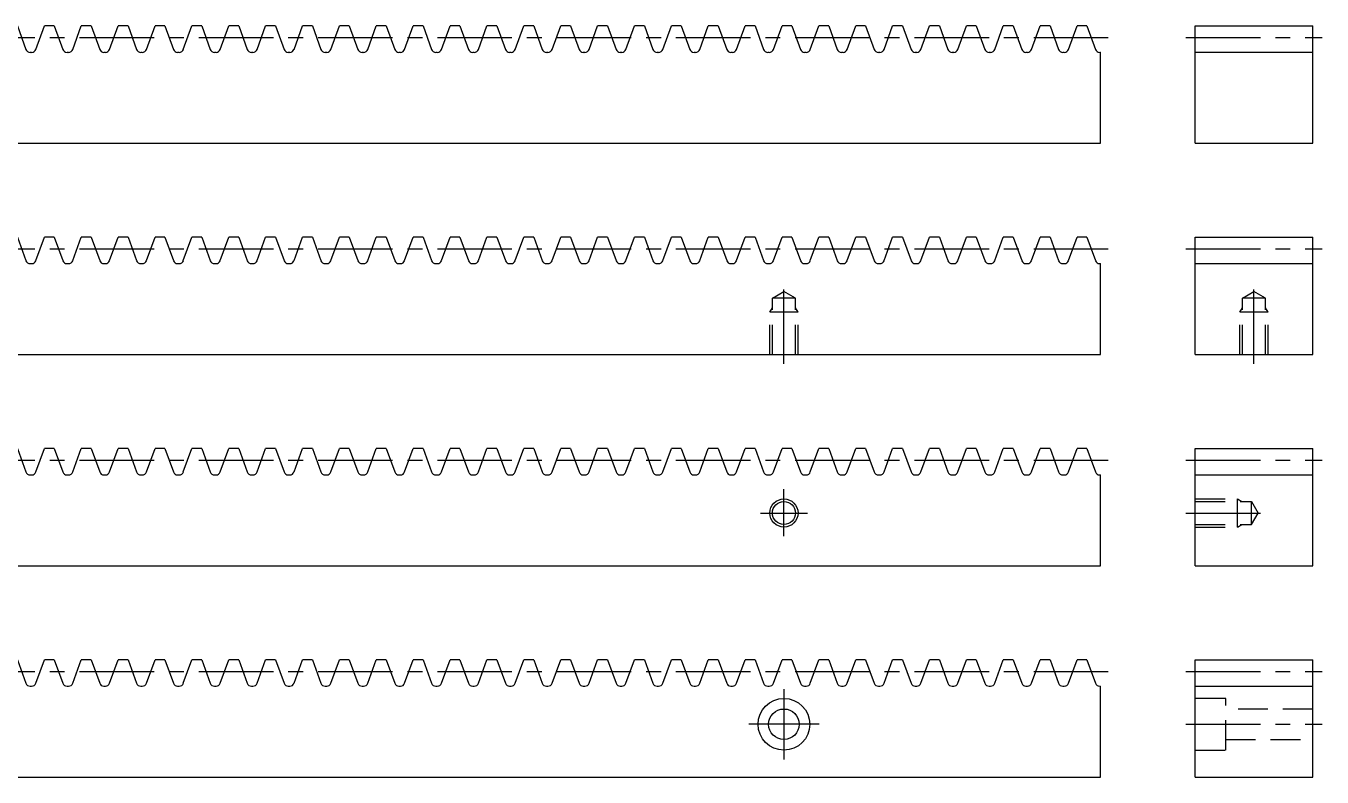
# Model space of a CAD drawing. Extents: x 0 to 552, y -23 to 170.
# Drawn here: x 276 to 552, y 10 to 170 of the extents above; entities that cross this region are included whole.
import ezdxf

# ---------------------------------------------------------------- set-up
doc = ezdxf.new("R2010")
doc.units = 0
doc.header["$LTSCALE"] = 0.5
doc.linetypes.add('CENTER', pattern=[50.8, 31.75, -6.35, 6.35, -6.35])
doc.linetypes.add('DASHED', pattern=[19.05, 12.7, -6.35])
for name, color, linetype in [('MSM_CENTER', 1, 'CENTER'), ('MSM_CONTINUOUS', 7, 'CONTINUOUS'), ('MSM_DASHED', 4, 'DASHED'), ('MSM_NARROW', 5, 'CONTINUOUS')]:
    doc.layers.add(name, color=color, linetype=linetype)

msp = doc.modelspace()

# ---------------------------------------------------------------- linework, layer by layer
at = {"layer": 'MSM_CENTER'}
for p, q in [((8, 167.5), (506.8, 167.5)), ((523, 167.5), (552, 167.5)), ((8, 122.5), (506.8, 122.5)), ((523, 122.5), (552, 122.5)), ((437.4, 98), (437.4, 115.42)), ((537.5, 98), (537.5, 115.42)), ((8, 77.5), (506.8, 77.5)), ((523, 77.5), (552, 77.5)), ((437.4, 61.31), (437.4, 71.31)), ((432.4, 66.25), (442.4, 66.25)), ((523, 66.25), (540.42, 66.25)), ((8, 32.5), (506.8, 32.5)), ((523, 32.5), (552, 32.5)), ((437.4, 28.75), (437.4, 13.75)), ((444.9, 21.25), (429.9, 21.25)), ((523, 21.25), (552, 21.25))]:
    msp.add_line(p, q, dxfattribs=at)
at = {"layer": 'MSM_CONTINUOUS'}
for p, q in [((274.16, 170), (275.98, 165)), ((278.09, 165), (279.91, 170)), ((282.02, 170), (279.91, 170)), ((282.02, 170), (283.84, 165)), ((285.94, 165), (287.76, 170)), ((289.87, 170), (287.76, 170)), ((289.87, 170), (291.69, 165)), ((293.8, 165), (295.62, 170)), ((297.72, 170), (295.62, 170)), ((297.72, 170), (299.54, 165)), ((301.65, 165), (303.47, 170)), ((305.58, 170), (303.47, 170)), ((305.58, 170), (307.4, 165)), ((309.5, 165), (311.32, 170)), ((313.43, 170), (311.32, 170)), ((313.43, 170), (315.25, 165)), ((317.36, 165), (319.18, 170)), ((321.29, 170), (319.18, 170)), ((321.29, 170), (323.11, 165)), ((325.21, 165), (327.03, 170)), ((329.14, 170), (327.03, 170)), ((329.14, 170), (330.96, 165)), ((333.07, 165), (334.89, 170)), ((336.99, 170), (334.89, 170)), ((336.99, 170), (338.81, 165)), ((340.92, 165), (342.74, 170)), ((344.85, 170), (342.74, 170)), ((344.85, 170), (346.67, 165)), ((348.77, 165), (350.59, 170)), ((352.7, 170), (350.59, 170)), ((352.7, 170), (354.52, 165)), ((356.63, 165), (358.45, 170)), ((360.56, 170), (358.45, 170)), ((360.56, 170), (362.38, 165)), ((364.48, 165), (366.3, 170)), ((368.41, 170), (366.3, 170)), ((368.41, 170), (370.23, 165)), ((372.34, 165), (374.16, 170)), ((376.26, 170), (374.16, 170)), ((376.26, 170), (378.08, 165)), ((380.19, 165), (382.01, 170)), ((384.12, 170), (382.01, 170)), ((384.12, 170), (385.94, 165)), ((388.04, 165), (389.86, 170)), ((391.97, 170), (389.86, 170)), ((391.97, 170), (393.79, 165)), ((395.9, 165), (397.72, 170)), ((399.83, 170), (397.72, 170)), ((399.83, 170), (401.65, 165)), ((403.75, 165), (405.57, 170)), ((407.68, 170), (405.57, 170)), ((407.68, 170), (409.5, 165)), ((411.61, 165), (413.43, 170)), ((415.53, 170), (413.43, 170)), ((415.53, 170), (417.35, 165)), ((419.46, 165), (421.28, 170)), ((423.39, 170), (421.28, 170)), ((423.39, 170), (425.21, 165)), ((427.31, 165), (429.13, 170)), ((431.24, 170), (429.13, 170)), ((431.24, 170), (433.06, 165)), ((435.17, 165), (436.99, 170)), ((439.1, 170), (436.99, 170)), ((439.1, 170), (440.92, 165)), ((443.02, 165), (444.84, 170)), ((446.95, 170), (444.84, 170)), ((446.95, 170), (448.77, 165)), ((450.88, 165), (452.7, 170)), ((454.8, 170), (452.7, 170)), ((454.8, 170), (456.62, 165)), ((458.73, 165), (460.55, 170)), ((462.66, 170), (460.55, 170)), ((462.66, 170), (464.48, 165)), ((466.58, 165), (468.4, 170)), ((470.51, 170), (468.4, 170)), ((470.51, 170), (472.33, 165)), ((474.44, 165), (476.26, 170)), ((478.37, 170), (476.26, 170)), ((478.37, 170), (480.19, 165)), ((482.29, 165), (484.11, 170)), ((486.22, 170), (484.11, 170)), ((486.22, 170), (488.04, 165)), ((490.15, 165), (491.97, 170)), ((494.07, 170), (491.97, 170)), ((494.07, 170), (495.89, 165)), ((498, 165), (499.82, 170)), ((501.93, 170), (499.82, 170)), ((501.93, 170), (503.75, 165)), ((525, 170), (550, 170)), ((525, 145), (525, 170)), ((550, 145), (550, 170)), ((276.87, 164.38), (277.2, 164.38)), ((284.73, 164.38), (285.05, 164.38)), ((292.58, 164.38), (292.9, 164.38)), ((300.44, 164.38), (300.76, 164.38)), ((308.29, 164.38), (308.61, 164.38)), ((316.14, 164.38), (316.47, 164.38)), ((324, 164.38), (324.32, 164.38)), ((331.85, 164.38), (332.17, 164.38)), ((339.71, 164.38), (340.03, 164.38)), ((347.56, 164.38), (347.88, 164.38)), ((355.41, 164.38), (355.74, 164.38)), ((363.27, 164.38), (363.59, 164.38)), ((371.12, 164.38), (371.44, 164.38)), ((378.98, 164.38), (379.3, 164.38)), ((386.83, 164.38), (387.15, 164.38)), ((394.68, 164.38), (395.01, 164.38)), ((402.54, 164.38), (402.86, 164.38)), ((410.39, 164.38), (410.71, 164.38)), ((418.25, 164.38), (418.57, 164.38)), ((426.1, 164.38), (426.42, 164.38)), ((433.95, 164.38), (434.28, 164.38)), ((441.81, 164.38), (442.13, 164.38)), ((449.66, 164.38), (449.98, 164.38)), ((457.52, 164.38), (457.84, 164.38)), ((465.37, 164.38), (465.69, 164.38)), ((473.22, 164.38), (473.55, 164.38)), ((481.08, 164.38), (481.4, 164.38)), ((488.93, 164.38), (489.25, 164.38)), ((496.79, 164.38), (497.11, 164.38)), ((504.64, 164.38), (504.8, 164.38)), ((504.8, 145), (504.8, 164.38)), ((525, 164.38), (550, 164.38)), ((10, 145), (504.8, 145)), ((525, 145), (550, 145)), ((274.16, 125), (275.98, 120)), ((278.09, 120), (279.91, 125)), ((282.02, 125), (279.91, 125)), ((282.02, 125), (283.84, 120)), ((285.94, 120), (287.76, 125)), ((289.87, 125), (287.76, 125)), ((289.87, 125), (291.69, 120)), ((293.8, 120), (295.62, 125)), ((297.72, 125), (295.62, 125)), ((297.72, 125), (299.54, 120)), ((301.65, 120), (303.47, 125)), ((305.58, 125), (303.47, 125)), ((305.58, 125), (307.4, 120)), ((309.5, 120), (311.32, 125)), ((313.43, 125), (311.32, 125)), ((313.43, 125), (315.25, 120)), ((317.36, 120), (319.18, 125)), ((321.29, 125), (319.18, 125)), ((321.29, 125), (323.11, 120)), ((325.21, 120), (327.03, 125)), ((329.14, 125), (327.03, 125)), ((329.14, 125), (330.96, 120)), ((333.07, 120), (334.89, 125)), ((336.99, 125), (334.89, 125)), ((336.99, 125), (338.81, 120)), ((340.92, 120), (342.74, 125)), ((344.85, 125), (342.74, 125)), ((344.85, 125), (346.67, 120)), ((348.77, 120), (350.59, 125)), ((352.7, 125), (350.59, 125)), ((352.7, 125), (354.52, 120)), ((356.63, 120), (358.45, 125)), ((360.56, 125), (358.45, 125)), ((360.56, 125), (362.38, 120)), ((364.48, 120), (366.3, 125)), ((368.41, 125), (366.3, 125)), ((368.41, 125), (370.23, 120)), ((372.34, 120), (374.16, 125)), ((376.26, 125), (374.16, 125)), ((376.26, 125), (378.08, 120)), ((380.19, 120), (382.01, 125)), ((384.12, 125), (382.01, 125)), ((384.12, 125), (385.94, 120)), ((388.04, 120), (389.86, 125)), ((391.97, 125), (389.86, 125)), ((391.97, 125), (393.79, 120)), ((395.9, 120), (397.72, 125)), ((399.83, 125), (397.72, 125)), ((399.83, 125), (401.65, 120)), ((403.75, 120), (405.57, 125)), ((407.68, 125), (405.57, 125)), ((407.68, 125), (409.5, 120)), ((411.61, 120), (413.43, 125)), ((415.53, 125), (413.43, 125)), ((415.53, 125), (417.35, 120)), ((419.46, 120), (421.28, 125)), ((423.39, 125), (421.28, 125)), ((423.39, 125), (425.21, 120)), ((427.31, 120), (429.13, 125)), ((431.24, 125), (429.13, 125)), ((431.24, 125), (433.06, 120)), ((435.17, 120), (436.99, 125)), ((439.1, 125), (436.99, 125)), ((439.1, 125), (440.92, 120)), ((443.02, 120), (444.84, 125)), ((446.95, 125), (444.84, 125)), ((446.95, 125), (448.77, 120)), ((450.88, 120), (452.7, 125)), ((454.8, 125), (452.7, 125)), ((454.8, 125), (456.62, 120)), ((458.73, 120), (460.55, 125)), ((462.66, 125), (460.55, 125)), ((462.66, 125), (464.48, 120)), ((466.58, 120), (468.4, 125)), ((470.51, 125), (468.4, 125)), ((470.51, 125), (472.33, 120)), ((474.44, 120), (476.26, 125)), ((478.37, 125), (476.26, 125)), ((478.37, 125), (480.19, 120)), ((482.29, 120), (484.11, 125)), ((486.22, 125), (484.11, 125)), ((486.22, 125), (488.04, 120)), ((490.15, 120), (491.97, 125)), ((494.07, 125), (491.97, 125)), ((494.07, 125), (495.89, 120)), ((498, 120), (499.82, 125)), ((501.93, 125), (499.82, 125)), ((501.93, 125), (503.75, 120)), ((525, 125), (550, 125)), ((525, 100), (525, 125)), ((550, 100), (550, 125)), ((276.87, 119.38), (277.2, 119.38)), ((284.73, 119.38), (285.05, 119.38)), ((292.58, 119.38), (292.9, 119.38)), ((300.44, 119.38), (300.76, 119.38)), ((308.29, 119.38), (308.61, 119.38)), ((316.14, 119.38), (316.47, 119.38)), ((324, 119.38), (324.32, 119.38)), ((331.85, 119.38), (332.17, 119.38)), ((339.71, 119.38), (340.03, 119.38)), ((347.56, 119.38), (347.88, 119.38)), ((355.41, 119.38), (355.74, 119.38)), ((363.27, 119.38), (363.59, 119.38)), ((371.12, 119.38), (371.44, 119.38)), ((378.98, 119.38), (379.3, 119.38)), ((386.83, 119.38), (387.15, 119.38)), ((394.68, 119.38), (395.01, 119.38)), ((402.54, 119.38), (402.86, 119.38)), ((410.39, 119.38), (410.71, 119.38)), ((418.25, 119.38), (418.57, 119.38)), ((426.1, 119.38), (426.42, 119.38)), ((433.95, 119.38), (434.28, 119.38)), ((441.81, 119.38), (442.13, 119.38)), ((449.66, 119.38), (449.98, 119.38)), ((457.52, 119.38), (457.84, 119.38)), ((465.37, 119.38), (465.69, 119.38)), ((473.22, 119.38), (473.55, 119.38)), ((481.08, 119.38), (481.4, 119.38)), ((488.93, 119.38), (489.25, 119.38)), ((496.79, 119.38), (497.11, 119.38)), ((504.64, 119.38), (504.8, 119.38)), ((504.8, 100), (504.8, 119.38)), ((525, 119.38), (550, 119.38)), ((10, 100), (504.8, 100)), ((525, 100), (550, 100)), ((274.16, 80), (275.98, 75)), ((278.09, 75), (279.91, 80)), ((282.02, 80), (279.91, 80)), ((282.02, 80), (283.84, 75)), ((285.94, 75), (287.76, 80)), ((289.87, 80), (287.76, 80)), ((289.87, 80), (291.69, 75)), ((293.8, 75), (295.62, 80)), ((297.72, 80), (295.62, 80)), ((297.72, 80), (299.54, 75)), ((301.65, 75), (303.47, 80)), ((305.58, 80), (303.47, 80)), ((305.58, 80), (307.4, 75)), ((309.5, 75), (311.32, 80)), ((313.43, 80), (311.32, 80)), ((313.43, 80), (315.25, 75)), ((317.36, 75), (319.18, 80)), ((321.29, 80), (319.18, 80)), ((321.29, 80), (323.11, 75)), ((325.21, 75), (327.03, 80)), ((329.14, 80), (327.03, 80)), ((329.14, 80), (330.96, 75)), ((333.07, 75), (334.89, 80)), ((336.99, 80), (334.89, 80)), ((336.99, 80), (338.81, 75)), ((340.92, 75), (342.74, 80)), ((344.85, 80), (342.74, 80)), ((344.85, 80), (346.67, 75)), ((348.77, 75), (350.59, 80)), ((352.7, 80), (350.59, 80)), ((352.7, 80), (354.52, 75)), ((356.63, 75), (358.45, 80)), ((360.56, 80), (358.45, 80)), ((360.56, 80), (362.38, 75)), ((364.48, 75), (366.3, 80)), ((368.41, 80), (366.3, 80)), ((368.41, 80), (370.23, 75)), ((372.34, 75), (374.16, 80)), ((376.26, 80), (374.16, 80)), ((376.26, 80), (378.08, 75)), ((380.19, 75), (382.01, 80)), ((384.12, 80), (382.01, 80)), ((384.12, 80), (385.94, 75)), ((388.04, 75), (389.86, 80)), ((391.97, 80), (389.86, 80)), ((391.97, 80), (393.79, 75)), ((395.9, 75), (397.72, 80)), ((399.83, 80), (397.72, 80)), ((399.83, 80), (401.65, 75)), ((403.75, 75), (405.57, 80)), ((407.68, 80), (405.57, 80)), ((407.68, 80), (409.5, 75)), ((411.61, 75), (413.43, 80)), ((415.53, 80), (413.43, 80)), ((415.53, 80), (417.35, 75)), ((419.46, 75), (421.28, 80)), ((423.39, 80), (421.28, 80)), ((423.39, 80), (425.21, 75)), ((427.31, 75), (429.13, 80)), ((431.24, 80), (429.13, 80)), ((431.24, 80), (433.06, 75)), ((435.17, 75), (436.99, 80)), ((439.1, 80), (436.99, 80)), ((439.1, 80), (440.92, 75)), ((443.02, 75), (444.84, 80)), ((446.95, 80), (444.84, 80)), ((446.95, 80), (448.77, 75)), ((450.88, 75), (452.7, 80)), ((454.8, 80), (452.7, 80)), ((454.8, 80), (456.62, 75)), ((458.73, 75), (460.55, 80)), ((462.66, 80), (460.55, 80)), ((462.66, 80), (464.48, 75)), ((466.58, 75), (468.4, 80)), ((470.51, 80), (468.4, 80)), ((470.51, 80), (472.33, 75)), ((474.44, 75), (476.26, 80)), ((478.37, 80), (476.26, 80)), ((478.37, 80), (480.19, 75)), ((482.29, 75), (484.11, 80)), ((486.22, 80), (484.11, 80)), ((486.22, 80), (488.04, 75)), ((490.15, 75), (491.97, 80)), ((494.07, 80), (491.97, 80)), ((494.07, 80), (495.89, 75)), ((498, 75), (499.82, 80)), ((501.93, 80), (499.82, 80)), ((501.93, 80), (503.75, 75)), ((525, 80), (550, 80)), ((525, 55), (525, 80)), ((550, 55), (550, 80)), ((276.87, 74.38), (277.2, 74.38)), ((284.73, 74.38), (285.05, 74.38)), ((292.58, 74.38), (292.9, 74.38)), ((300.44, 74.38), (300.76, 74.38)), ((308.29, 74.38), (308.61, 74.38)), ((316.14, 74.38), (316.47, 74.38)), ((324, 74.38), (324.32, 74.38)), ((331.85, 74.38), (332.17, 74.38)), ((339.71, 74.38), (340.03, 74.38)), ((347.56, 74.38), (347.88, 74.38)), ((355.41, 74.38), (355.74, 74.38)), ((363.27, 74.38), (363.59, 74.38)), ((371.12, 74.38), (371.44, 74.38)), ((378.98, 74.38), (379.3, 74.38)), ((386.83, 74.38), (387.15, 74.38)), ((394.68, 74.38), (395.01, 74.38)), ((402.54, 74.38), (402.86, 74.38)), ((410.39, 74.38), (410.71, 74.38)), ((418.25, 74.38), (418.57, 74.38)), ((426.1, 74.38), (426.42, 74.38)), ((433.95, 74.38), (434.28, 74.38)), ((441.81, 74.38), (442.13, 74.38)), ((449.66, 74.38), (449.98, 74.38)), ((457.52, 74.38), (457.84, 74.38)), ((465.37, 74.38), (465.69, 74.38)), ((473.22, 74.38), (473.55, 74.38)), ((481.08, 74.38), (481.4, 74.38)), ((488.93, 74.38), (489.25, 74.38)), ((496.79, 74.38), (497.11, 74.38)), ((504.64, 74.38), (504.8, 74.38)), ((504.8, 55), (504.8, 74.38)), ((525, 74.38), (550, 74.38)), ((10, 55), (504.8, 55)), ((525, 55), (550, 55)), ((274.16, 35), (275.98, 30)), ((278.09, 30), (279.91, 35)), ((282.02, 35), (279.91, 35)), ((282.02, 35), (283.84, 30)), ((285.94, 30), (287.76, 35)), ((289.87, 35), (287.76, 35)), ((289.87, 35), (291.69, 30)), ((293.8, 30), (295.62, 35)), ((297.72, 35), (295.62, 35)), ((297.72, 35), (299.54, 30)), ((301.65, 30), (303.47, 35)), ((305.58, 35), (303.47, 35)), ((305.58, 35), (307.4, 30)), ((309.5, 30), (311.32, 35)), ((313.43, 35), (311.32, 35)), ((313.43, 35), (315.25, 30)), ((317.36, 30), (319.18, 35)), ((321.29, 35), (319.18, 35)), ((321.29, 35), (323.11, 30)), ((325.21, 30), (327.03, 35)), ((329.14, 35), (327.03, 35)), ((329.14, 35), (330.96, 30)), ((333.07, 30), (334.89, 35)), ((336.99, 35), (334.89, 35)), ((336.99, 35), (338.81, 30)), ((340.92, 30), (342.74, 35)), ((344.85, 35), (342.74, 35)), ((344.85, 35), (346.67, 30)), ((348.77, 30), (350.59, 35)), ((352.7, 35), (350.59, 35)), ((352.7, 35), (354.52, 30)), ((356.63, 30), (358.45, 35)), ((360.56, 35), (358.45, 35)), ((360.56, 35), (362.38, 30)), ((364.48, 30), (366.3, 35)), ((368.41, 35), (366.3, 35)), ((368.41, 35), (370.23, 30)), ((372.34, 30), (374.16, 35)), ((376.26, 35), (374.16, 35)), ((376.26, 35), (378.08, 30)), ((380.19, 30), (382.01, 35)), ((384.12, 35), (382.01, 35)), ((384.12, 35), (385.94, 30)), ((388.04, 30), (389.86, 35)), ((391.97, 35), (389.86, 35)), ((391.97, 35), (393.79, 30)), ((395.9, 30), (397.72, 35)), ((399.83, 35), (397.72, 35)), ((399.83, 35), (401.65, 30)), ((403.75, 30), (405.57, 35)), ((407.68, 35), (405.57, 35)), ((407.68, 35), (409.5, 30)), ((411.61, 30), (413.43, 35)), ((415.53, 35), (413.43, 35)), ((415.53, 35), (417.35, 30)), ((419.46, 30), (421.28, 35)), ((423.39, 35), (421.28, 35)), ((423.39, 35), (425.21, 30)), ((427.31, 30), (429.13, 35)), ((431.24, 35), (429.13, 35)), ((431.24, 35), (433.06, 30)), ((435.17, 30), (436.99, 35)), ((439.1, 35), (436.99, 35)), ((439.1, 35), (440.92, 30)), ((443.02, 30), (444.84, 35)), ((446.95, 35), (444.84, 35)), ((446.95, 35), (448.77, 30)), ((450.88, 30), (452.7, 35)), ((454.8, 35), (452.7, 35)), ((454.8, 35), (456.62, 30)), ((458.73, 30), (460.55, 35)), ((462.66, 35), (460.55, 35)), ((462.66, 35), (464.48, 30)), ((466.58, 30), (468.4, 35)), ((470.51, 35), (468.4, 35)), ((470.51, 35), (472.33, 30)), ((474.44, 30), (476.26, 35)), ((478.37, 35), (476.26, 35)), ((478.37, 35), (480.19, 30)), ((482.29, 30), (484.11, 35)), ((486.22, 35), (484.11, 35)), ((486.22, 35), (488.04, 30)), ((490.15, 30), (491.97, 35)), ((494.07, 35), (491.97, 35)), ((494.07, 35), (495.89, 30)), ((498, 30), (499.82, 35)), ((501.93, 35), (499.82, 35)), ((501.93, 35), (503.75, 30)), ((525, 35), (550, 35)), ((525, 10), (525, 35)), ((550, 10), (550, 35)), ((276.87, 29.38), (277.2, 29.38)), ((284.73, 29.38), (285.05, 29.38)), ((292.58, 29.38), (292.9, 29.38)), ((300.44, 29.38), (300.76, 29.38)), ((308.29, 29.38), (308.61, 29.38)), ((316.14, 29.38), (316.47, 29.38)), ((324, 29.38), (324.32, 29.38)), ((331.85, 29.38), (332.17, 29.38)), ((339.71, 29.38), (340.03, 29.38)), ((347.56, 29.38), (347.88, 29.38)), ((355.41, 29.38), (355.74, 29.38)), ((363.27, 29.38), (363.59, 29.38)), ((371.12, 29.38), (371.44, 29.38)), ((378.98, 29.38), (379.3, 29.38)), ((386.83, 29.38), (387.15, 29.38)), ((394.68, 29.38), (395.01, 29.38)), ((402.54, 29.38), (402.86, 29.38)), ((410.39, 29.38), (410.71, 29.38)), ((418.25, 29.38), (418.57, 29.38)), ((426.1, 29.38), (426.42, 29.38)), ((433.95, 29.38), (434.28, 29.38)), ((441.81, 29.38), (442.13, 29.38)), ((449.66, 29.38), (449.98, 29.38)), ((457.52, 29.38), (457.84, 29.38)), ((465.37, 29.38), (465.69, 29.38)), ((473.22, 29.38), (473.55, 29.38)), ((481.08, 29.38), (481.4, 29.38)), ((488.93, 29.38), (489.25, 29.38)), ((496.79, 29.38), (497.11, 29.38)), ((504.64, 29.38), (504.8, 29.38)), ((504.8, 10), (504.8, 29.38)), ((525, 29.38), (550, 29.38)), ((10, 10), (504.8, 10)), ((525, 10), (550, 10))]:
    msp.add_line(p, q, dxfattribs=at)
for centre, radius in [((437.4, 66.25), 2.46), ((437.4, 21.25), 5.5), ((437.4, 21.25), 3.25)]:
    msp.add_circle(centre, radius, dxfattribs=at)
for centre, start, end in [((276.87, 165.32), 200, 270), ((277.2, 165.32), 270, 340), ((284.73, 165.32), 200, 270), ((285.05, 165.32), 270, 340), ((292.58, 165.32), 200, 270), ((292.9, 165.32), 270, 340), ((300.44, 165.32), 200, 270), ((300.76, 165.32), 270, 340), ((308.29, 165.32), 200, 270), ((308.61, 165.32), 270, 340), ((316.14, 165.32), 200, 270), ((316.47, 165.32), 270, 340), ((324, 165.32), 200, 270), ((324.32, 165.32), 270, 340), ((331.85, 165.32), 200, 270), ((332.17, 165.32), 270, 340), ((339.71, 165.32), 200, 270), ((340.03, 165.32), 270, 340), ((347.56, 165.32), 200, 270), ((347.88, 165.32), 270, 340), ((355.41, 165.32), 200, 270), ((355.74, 165.32), 270, 340), ((363.27, 165.32), 200, 270), ((363.59, 165.32), 270, 340), ((371.12, 165.32), 200, 270), ((371.44, 165.32), 270, 340), ((378.98, 165.32), 200, 270), ((379.3, 165.32), 270, 340), ((386.83, 165.32), 200, 270), ((387.15, 165.32), 270, 340), ((394.68, 165.32), 200, 270), ((395.01, 165.32), 270, 340), ((402.54, 165.32), 200, 270), ((402.86, 165.32), 270, 340), ((410.39, 165.32), 200, 270), ((410.71, 165.32), 270, 340), ((418.25, 165.32), 200, 270), ((418.57, 165.32), 270, 340), ((426.1, 165.32), 200, 270), ((426.42, 165.32), 270, 340), ((433.95, 165.32), 200, 270), ((434.28, 165.32), 270, 340), ((441.81, 165.32), 200, 270), ((442.13, 165.32), 270, 340), ((449.66, 165.32), 200, 270), ((449.98, 165.32), 270, 340), ((457.52, 165.32), 200, 270), ((457.84, 165.32), 270, 340), ((465.37, 165.32), 200, 270), ((465.69, 165.32), 270, 340), ((473.22, 165.32), 200, 270), ((473.55, 165.32), 270, 340), ((481.08, 165.32), 200, 270), ((481.4, 165.32), 270, 340), ((488.93, 165.32), 200, 270), ((489.25, 165.32), 270, 340), ((496.79, 165.32), 200, 270), ((497.11, 165.32), 270, 340), ((504.64, 165.32), 200, 270), ((276.87, 120.32), 200, 270), ((277.2, 120.32), 270, 340), ((284.73, 120.32), 200, 270), ((285.05, 120.32), 270, 340), ((292.58, 120.32), 200, 270), ((292.9, 120.32), 270, 340), ((300.44, 120.32), 200, 270), ((300.76, 120.32), 270, 340), ((308.29, 120.32), 200, 270), ((308.61, 120.32), 270, 340), ((316.14, 120.32), 200, 270), ((316.47, 120.32), 270, 340), ((324, 120.32), 200, 270), ((324.32, 120.32), 270, 340), ((331.85, 120.32), 200, 270), ((332.17, 120.32), 270, 340), ((339.71, 120.32), 200, 270), ((340.03, 120.32), 270, 340), ((347.56, 120.32), 200, 270), ((347.88, 120.32), 270, 340), ((355.41, 120.32), 200, 270), ((355.74, 120.32), 270, 340), ((363.27, 120.32), 200, 270), ((363.59, 120.32), 270, 340), ((371.12, 120.32), 200, 270), ((371.44, 120.32), 270, 340), ((378.98, 120.32), 200, 270), ((379.3, 120.32), 270, 340), ((386.83, 120.32), 200, 270), ((387.15, 120.32), 270, 340), ((394.68, 120.32), 200, 270), ((395.01, 120.32), 270, 340), ((402.54, 120.32), 200, 270), ((402.86, 120.32), 270, 340), ((410.39, 120.32), 200, 270), ((410.71, 120.32), 270, 340), ((418.25, 120.32), 200, 270), ((418.57, 120.32), 270, 340), ((426.1, 120.32), 200, 270), ((426.42, 120.32), 270, 340), ((433.95, 120.32), 200, 270), ((434.28, 120.32), 270, 340), ((441.81, 120.32), 200, 270), ((442.13, 120.32), 270, 340), ((449.66, 120.32), 200, 270), ((449.98, 120.32), 270, 340), ((457.52, 120.32), 200, 270), ((457.84, 120.32), 270, 340), ((465.37, 120.32), 200, 270), ((465.69, 120.32), 270, 340), ((473.22, 120.32), 200, 270), ((473.55, 120.32), 270, 340), ((481.08, 120.32), 200, 270), ((481.4, 120.32), 270, 340), ((488.93, 120.32), 200, 270), ((489.25, 120.32), 270, 340), ((496.79, 120.32), 200, 270), ((497.11, 120.32), 270, 340), ((504.64, 120.32), 200, 270), ((276.87, 75.32), 200, 270), ((277.2, 75.32), 270, 340), ((284.73, 75.32), 200, 270), ((285.05, 75.32), 270, 340), ((292.58, 75.32), 200, 270), ((292.9, 75.32), 270, 340), ((300.44, 75.32), 200, 270), ((300.76, 75.32), 270, 340), ((308.29, 75.32), 200, 270), ((308.61, 75.32), 270, 340), ((316.14, 75.32), 200, 270), ((316.47, 75.32), 270, 340), ((324, 75.32), 200, 270), ((324.32, 75.32), 270, 340), ((331.85, 75.32), 200, 270), ((332.17, 75.32), 270, 340), ((339.71, 75.32), 200, 270), ((340.03, 75.32), 270, 340), ((347.56, 75.32), 200, 270), ((347.88, 75.32), 270, 340), ((355.41, 75.32), 200, 270), ((355.74, 75.32), 270, 340), ((363.27, 75.32), 200, 270), ((363.59, 75.32), 270, 340), ((371.12, 75.32), 200, 270), ((371.44, 75.32), 270, 340), ((378.98, 75.32), 200, 270), ((379.3, 75.32), 270, 340), ((386.83, 75.32), 200, 270), ((387.15, 75.32), 270, 340), ((394.68, 75.32), 200, 270), ((395.01, 75.32), 270, 340), ((402.54, 75.32), 200, 270), ((402.86, 75.32), 270, 340), ((410.39, 75.32), 200, 270), ((410.71, 75.32), 270, 340), ((418.25, 75.32), 200, 270), ((418.57, 75.32), 270, 340), ((426.1, 75.32), 200, 270), ((426.42, 75.32), 270, 340), ((433.95, 75.32), 200, 270), ((434.28, 75.32), 270, 340), ((441.81, 75.32), 200, 270), ((442.13, 75.32), 270, 340), ((449.66, 75.32), 200, 270), ((449.98, 75.32), 270, 340), ((457.52, 75.32), 200, 270), ((457.84, 75.32), 270, 340), ((465.37, 75.32), 200, 270), ((465.69, 75.32), 270, 340), ((473.22, 75.32), 200, 270), ((473.55, 75.32), 270, 340), ((481.08, 75.32), 200, 270), ((481.4, 75.32), 270, 340), ((488.93, 75.32), 200, 270), ((489.25, 75.32), 270, 340), ((496.79, 75.32), 200, 270), ((497.11, 75.32), 270, 340), ((504.64, 75.32), 200, 270), ((276.87, 30.32), 200, 270), ((277.2, 30.32), 270, 340), ((284.73, 30.32), 200, 270), ((285.05, 30.32), 270, 340), ((292.58, 30.32), 200, 270), ((292.9, 30.32), 270, 340), ((300.44, 30.32), 200, 270), ((300.76, 30.32), 270, 340), ((308.29, 30.32), 200, 270), ((308.61, 30.32), 270, 340), ((316.14, 30.32), 200, 270), ((316.47, 30.32), 270, 340), ((324, 30.32), 200, 270), ((324.32, 30.32), 270, 340), ((331.85, 30.32), 200, 270), ((332.17, 30.32), 270, 340), ((339.71, 30.32), 200, 270), ((340.03, 30.32), 270, 340), ((347.56, 30.32), 200, 270), ((347.88, 30.32), 270, 340), ((355.41, 30.32), 200, 270), ((355.74, 30.32), 270, 340), ((363.27, 30.32), 200, 270), ((363.59, 30.32), 270, 340), ((371.12, 30.32), 200, 270), ((371.44, 30.32), 270, 340), ((378.98, 30.32), 200, 270), ((379.3, 30.32), 270, 340), ((386.83, 30.32), 200, 270), ((387.15, 30.32), 270, 340), ((394.68, 30.32), 200, 270), ((395.01, 30.32), 270, 340), ((402.54, 30.32), 200, 270), ((402.86, 30.32), 270, 340), ((410.39, 30.32), 200, 270), ((410.71, 30.32), 270, 340), ((418.25, 30.32), 200, 270), ((418.57, 30.32), 270, 340), ((426.1, 30.32), 200, 270), ((426.42, 30.32), 270, 340), ((433.95, 30.32), 200, 270), ((434.28, 30.32), 270, 340), ((441.81, 30.32), 200, 270), ((442.13, 30.32), 270, 340), ((449.66, 30.32), 200, 270), ((449.98, 30.32), 270, 340), ((457.52, 30.32), 200, 270), ((457.84, 30.32), 270, 340), ((465.37, 30.32), 200, 270), ((465.69, 30.32), 270, 340), ((473.22, 30.32), 200, 270), ((473.55, 30.32), 270, 340), ((481.08, 30.32), 200, 270), ((481.4, 30.32), 270, 340), ((488.93, 30.32), 200, 270), ((489.25, 30.32), 270, 340), ((496.79, 30.32), 200, 270), ((497.11, 30.32), 270, 340), ((504.64, 30.32), 200, 270)]:
    msp.add_arc(centre, 0.95, start, end, dxfattribs=at)
at = {"layer": 'MSM_DASHED'}
for p, q in [((434.94, 112), (437.4, 113.42)), ((439.86, 112), (437.4, 113.42)), ((535.04, 112), (537.5, 113.42)), ((539.96, 112), (537.5, 113.42)), ((439.86, 112), (434.94, 112)), ((434.94, 100), (434.94, 112)), ((439.86, 100), (439.86, 112)), ((539.96, 112), (535.04, 112)), ((535.04, 100), (535.04, 112)), ((539.96, 100), (539.96, 112)), ((434.4, 109), (434.94, 109.94)), ((440.4, 109), (434.4, 109)), ((434.4, 100), (434.4, 109)), ((440.4, 109), (439.86, 109.94)), ((440.4, 100), (440.4, 109)), ((534.5, 109), (535.04, 109.94)), ((540.5, 109), (534.5, 109)), ((534.5, 100), (534.5, 109)), ((540.5, 109), (539.96, 109.94)), ((540.5, 100), (540.5, 109)), ((525, 69.25), (534, 69.25)), ((534, 63.25), (534, 69.25)), ((534, 69.25), (534.94, 68.71)), ((525, 68.71), (537, 68.71)), ((537, 63.79), (537, 68.71)), ((537, 68.71), (538.42, 66.25)), ((537, 63.79), (538.42, 66.25)), ((525, 63.79), (537, 63.79)), ((534, 63.25), (534.94, 63.79)), ((525, 63.25), (534, 63.25)), ((531.5, 26.75), (525, 26.75)), ((531.5, 15.75), (531.5, 26.75)), ((550, 24.5), (531.5, 24.5)), ((531.5, 18), (550, 18)), ((525, 15.75), (531.5, 15.75))]:
    msp.add_line(p, q, dxfattribs=at)
at = {"layer": 'MSM_NARROW'}
msp.add_circle((437.4, 66.25), 3, dxfattribs=at)

doc.saveas('drawing.dxf')
